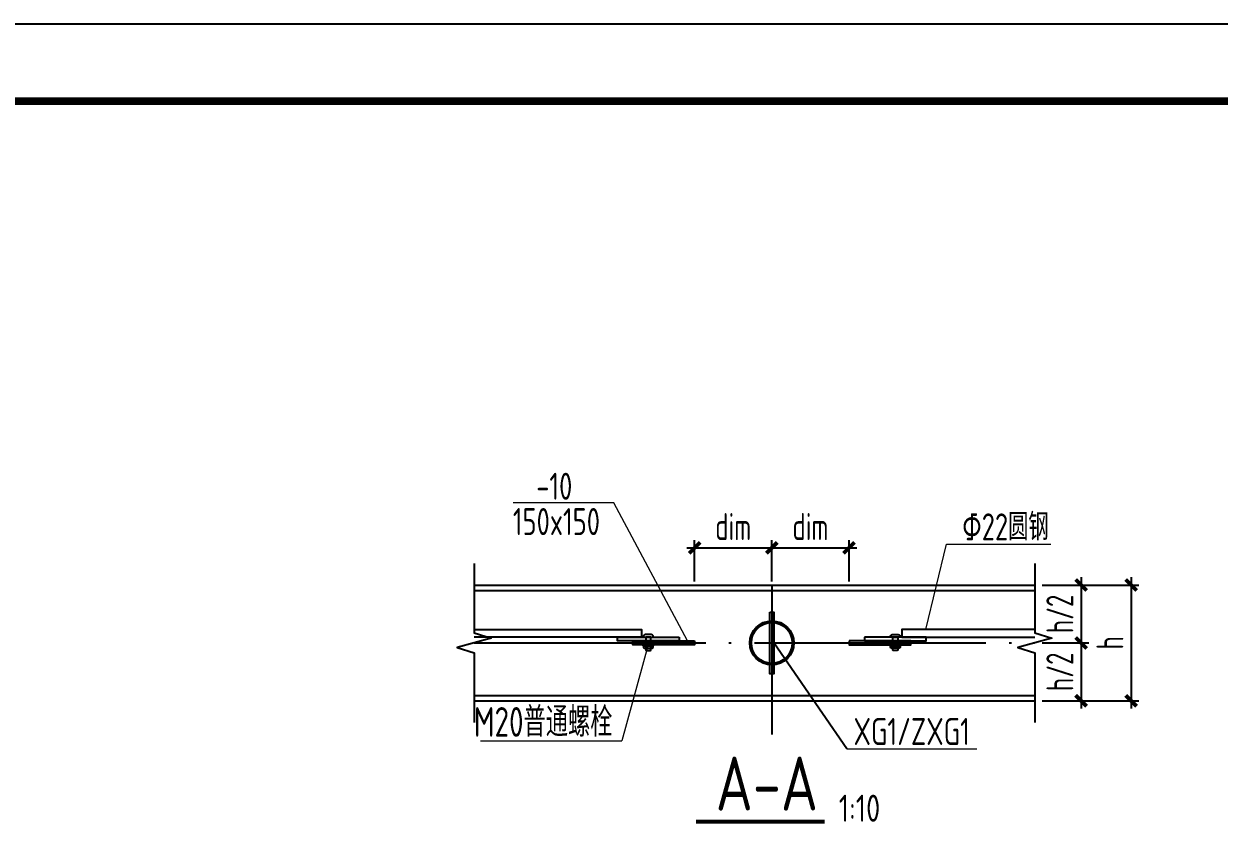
# Model space of a CAD drawing. Extents: x -3102990 to -851544, y -5293060 to -2540151.
# Drawn here: x -1711737 to -1696255, y -2641335 to -2630902 of the extents above; entities that cross this region are included whole.
import ezdxf
from ezdxf.enums import TextEntityAlignment as Align

# ---------------------------------------------------------------- set-up
doc = ezdxf.new("R2010")
doc.units = 0
doc.header["$LTSCALE"] = 1000
doc.header["$PDMODE"] = 1
doc.linetypes.add('DOTE', pattern=[2.42, 2, -0.2, 0.02, -0.2])
doc.layers.get('0').update_dxf_attribs({"linetype": 'CONTINUOUS'})
doc.layers.get('Defpoints').update_dxf_attribs({"linetype": 'CONTINUOUS'})
for name, color, linetype in [('AXIS', 253, 'DOTE'), ('BODY', 2, 'CONTINUOUS'), ('COLU', 7, 'CONTINUOUS'), ('DIM', 3, 'CONTINUOUS'), ('NUM', 7, 'CONTINUOUS'), ('PUB_TITLE', 4, 'CONTINUOUS'), ('REIN', 1, 'CONTINUOUS'), ('TEXT', 7, 'CONTINUOUS'), ('THIN', 7, 'CONTINUOUS')]:
    doc.layers.add(name, color=color, linetype=linetype)
doc.layers.add('yichutu', color=7, linetype='CONTINUOUS', true_color=0xffffff, plot=False)
doc.styles.add('TSSD_Dimension', font='tssdeng.shx', dxfattribs={"width": 0.7, "bigfont": 'Hztxt.shx'})
doc.styles.add('TSSD_Label', font='tssdeng.shx', dxfattribs={"width": 0.75, "bigfont": 'hztxt.shx'})
doc.styles.add('TSSD_Rein', font='Tssdeng.shx', dxfattribs={"width": 0.75, "bigfont": 'hztxt.shx'})
doc.dimstyles.new('TSSD_20_100', dxfattribs={"dimtxt": 350, "dimasz": 100, "dimexe": 100, "dimexo": 250, "dimgap": 100, "dimtad": 1, "dimdec": 0, "dimlfac": 0.2, "dimzin": 0, "dimdsep": 46, "dimtxsty": 'TSSD_Dimension', "dimblk": 'ARCHTICK', "dimcen": 0, "dimdle": 100, "dimclrt": 7, "dimadec": 0, "dimazin": 0, "dimtfac": 1, "dimtdec": 0, "dimtix": 1, "dimtmove": 2, "dimatfit": 3, "dimfxl": 1, "dimtolj": 1, "dimtzin": 0, "dimarcsym": 0})

# ---------------------------------------------------------------- blocks, each defined once
blk = doc.blocks.new('_ArchTick')
at = {"color": 0, "const_width": 0.5}
blk.add_lwpolyline([(-0.71, -0.71), (0.71, 0.71)], dxfattribs=at)
blk = doc.blocks.new('*D2497')
at = {"layer": 'Defpoints', "color": 0, "ltscale": 1.5}
for p in [(-1698798, -2638173), (-1698798, -2638923), (-1698042, -2638923)]:
    blk.add_point(p, dxfattribs=at)
at = {"layer": 'DIM', "color": 0, "lineweight": -2, "ltscale": 1.5}
for p, q in [((-1698548, -2638173), (-1697942, -2638173)), ((-1698042, -2638073), (-1698042, -2639023)), ((-1698548, -2638923), (-1697942, -2638923))]:
    blk.add_line(p, q, dxfattribs=at)
at = {"layer": 'DIM', "color": 0, "lineweight": -2, "ltscale": 1.5, "xscale": 100, "yscale": 100, "zscale": 100}
for p, rotation in [((-1698042, -2638173), 90), ((-1698042, -2638923), 270)]:
    blk.add_blockref('_ArchTick', p, dxfattribs=dict(at, rotation=rotation))
at = {"layer": 'DIM', "color": 7, "ltscale": 1.5, "insert": (-1698317, -2638548), "char_height": 350, "attachment_point": 5, "rotation": 90, "style": 'TSSD_Dimension'}
blk.add_mtext('\\A1;h/2', dxfattribs=at)
blk = doc.blocks.new('*D2498')
at = {"layer": 'Defpoints', "color": 0, "ltscale": 1.5}
for p in [(-1702049, -2637691), (-1703049, -2638379), (-1702049, -2638379)]:
    blk.add_point(p, dxfattribs=at)
at = {"layer": 'DIM', "color": 0, "lineweight": -2, "ltscale": 1.5}
for p, q in [((-1703149, -2637691), (-1701949, -2637691)), ((-1703049, -2638129), (-1703049, -2637591)), ((-1702049, -2638129), (-1702049, -2637591))]:
    blk.add_line(p, q, dxfattribs=at)
at = {"layer": 'DIM', "color": 0, "lineweight": -2, "ltscale": 1.5, "xscale": 100, "yscale": 100, "zscale": 100, "rotation": 180}
blk.add_blockref('_ArchTick', (-1703049, -2637691), dxfattribs=at)
at = {"layer": 'DIM', "color": 0, "lineweight": -2, "ltscale": 1.5, "xscale": 100, "yscale": 100, "zscale": 100}
blk.add_blockref('_ArchTick', (-1702049, -2637691), dxfattribs=at)
at = {"layer": 'DIM', "color": 7, "ltscale": 1.5, "insert": (-1702549, -2637416), "char_height": 350, "attachment_point": 5, "style": 'TSSD_Dimension'}
blk.add_mtext('\\A1;dim', dxfattribs=at)
blk = doc.blocks.new('*D2499')
at = {"layer": 'Defpoints', "color": 0, "ltscale": 1.5}
for p in [(-1701049, -2637691), (-1702049, -2638379), (-1701049, -2638379)]:
    blk.add_point(p, dxfattribs=at)
at = {"layer": 'DIM', "color": 0, "lineweight": -2, "ltscale": 1.5}
for p, q in [((-1702149, -2637691), (-1700949, -2637691)), ((-1702049, -2638129), (-1702049, -2637591)), ((-1701049, -2638129), (-1701049, -2637591))]:
    blk.add_line(p, q, dxfattribs=at)
at = {"layer": 'DIM', "color": 0, "lineweight": -2, "ltscale": 1.5, "xscale": 100, "yscale": 100, "zscale": 100, "rotation": 180}
blk.add_blockref('_ArchTick', (-1702049, -2637691), dxfattribs=at)
at = {"layer": 'DIM', "color": 0, "lineweight": -2, "ltscale": 1.5, "xscale": 100, "yscale": 100, "zscale": 100}
blk.add_blockref('_ArchTick', (-1701049, -2637691), dxfattribs=at)
at = {"layer": 'DIM', "color": 7, "ltscale": 1.5, "insert": (-1701549, -2637416), "char_height": 350, "attachment_point": 5, "style": 'TSSD_Dimension'}
blk.add_mtext('\\A1;dim', dxfattribs=at)
blk = doc.blocks.new('*D2500')
at = {"layer": 'Defpoints', "color": 0, "ltscale": 1.5}
for p in [(-1698798, -2638923), (-1698798, -2639673), (-1698042, -2639673)]:
    blk.add_point(p, dxfattribs=at)
at = {"layer": 'DIM', "color": 0, "lineweight": -2, "ltscale": 1.5}
for p, q in [((-1698548, -2638923), (-1697942, -2638923)), ((-1698042, -2638823), (-1698042, -2639773)), ((-1698548, -2639673), (-1697942, -2639673))]:
    blk.add_line(p, q, dxfattribs=at)
at = {"layer": 'DIM', "color": 0, "lineweight": -2, "ltscale": 1.5, "xscale": 100, "yscale": 100, "zscale": 100}
for p, rotation in [((-1698042, -2638923), 90), ((-1698042, -2639673), 270)]:
    blk.add_blockref('_ArchTick', p, dxfattribs=dict(at, rotation=rotation))
at = {"layer": 'DIM', "color": 7, "ltscale": 1.5, "insert": (-1698317, -2639298), "char_height": 350, "attachment_point": 5, "rotation": 90, "style": 'TSSD_Dimension'}
blk.add_mtext('\\A1;h/2', dxfattribs=at)
blk = doc.blocks.new('*D2501')
at = {"layer": 'Defpoints', "color": 0, "ltscale": 1.5}
for p in [(-1698641, -2638173), (-1698641, -2639673), (-1697394, -2639673)]:
    blk.add_point(p, dxfattribs=at)
at = {"layer": 'DIM', "color": 0, "lineweight": -2, "ltscale": 1.5}
for p, q in [((-1698391, -2638173), (-1697294, -2638173)), ((-1697394, -2638073), (-1697394, -2639773)), ((-1698391, -2639673), (-1697294, -2639673))]:
    blk.add_line(p, q, dxfattribs=at)
at = {"layer": 'DIM', "color": 0, "lineweight": -2, "ltscale": 1.5, "xscale": 100, "yscale": 100, "zscale": 100}
for p, rotation in [((-1697394, -2638173), 90), ((-1697394, -2639673), 270)]:
    blk.add_blockref('_ArchTick', p, dxfattribs=dict(at, rotation=rotation))
at = {"layer": 'DIM', "color": 7, "ltscale": 1.5, "insert": (-1697669, -2638923), "char_height": 350, "attachment_point": 5, "rotation": 90, "style": 'TSSD_Dimension'}
blk.add_mtext('\\A1;h', dxfattribs=at)
blk = doc.blocks.new('A$C16496DF1')
at = {"layer": 'PUB_TITLE'}
blk.add_lwpolyline([(0, 0), (0, 42000), (104100, 42000), (104100, 0)], close=True, dxfattribs=at)
at = {"layer": 'PUB_TITLE', "const_width": 100}
blk.add_lwpolyline([(103100, 1000), (103100, 41000), (713, 41000), (713, 1000), (103100, 1000)], dxfattribs=at)
blk = doc.blocks.new('yct-1041-420-104100-42000-100-2006.0')
at = {"layer": 'yichutu', "color": 7, "true_color": 0xffffff}
blk.add_lwpolyline([(0, 0), (0, 42000), (104100, 42000), (104100, 0)], close=True, dxfattribs=at)

msp = doc.modelspace()

# ---------------------------------------------------------------- linework, layer by layer
at = {"ltscale": 1.5}
msp.add_line((-1701076.42, -2640294.86), (-1702023.93, -2638922.98), dxfattribs=at)
for radius in [285, 265]:
    msp.add_circle((-1702048.93, -2638922.98), radius, dxfattribs=at)
at = {"layer": 'AXIS', "ltscale": 1.5}
for p, q in [((-1702048.93, -2638167.07), (-1702048.93, -2640111.68)), ((-1705905.21, -2638922.98), (-1698641.22, -2638922.98))]:
    msp.add_line(p, q, dxfattribs=at)
at = {"layer": 'BODY'}
for points in [[(-1703680.65, -2638965.26), (-1703680.65, -2639016.99), (-1703674.88, -2639022.75), (-1703622.97, -2639022.75), (-1703617.21, -2639016.99), (-1703617.21, -2638990.85), (-1703600.86, -2638990.85), (-1703591.96, -2638987.36), (-1703586.13, -2638979.78), (-1703586.13, -2638965.26), (-1703711.73, -2638965.26), (-1703711.73, -2638982.46), (-1703705.89, -2638987.36), (-1703696.99, -2638990.85), (-1703617.21, -2638990.85), (-1703617.21, -2638965.26), (-1703592.96, -2638965.26), (-1703592.96, -2638958.09), (-1703580.31, -2638958.09), (-1703580.31, -2638947.98), (-1703717.55, -2638947.98), (-1703717.55, -2638958.09), (-1703704.9, -2638958.09), (-1703704.9, -2638965.26), (-1703704.9, -2638958.09), (-1703592.96, -2638958.09), (-1703580.31, -2638958.09), (-1703580.31, -2638947.98), (-1703617.21, -2638947.98), (-1703617.21, -2638847.98), (-1703582.76, -2638847.98), (-1703582.95, -2638844.34), (-1703583.65, -2638840.17), (-1703584.9, -2638836), (-1703586.66, -2638832.04), (-1703589.01, -2638828.18), (-1703591.96, -2638824.54), (-1703595.16, -2638821.51), (-1703599.06, -2638818.7), (-1703603.68, -2638816.3), (-1703608.18, -2638814.74), (-1703617.21, -2638813.53), (-1703680.65, -2638813.53), (-1703689.68, -2638814.74), (-1703694.18, -2638816.3), (-1703698.8, -2638818.7), (-1703702.7, -2638821.51), (-1703705.89, -2638824.54), (-1703708.85, -2638828.18), (-1703711.19, -2638832.04), (-1703712.95, -2638836), (-1703714.21, -2638840.17), (-1703714.91, -2638844.34), (-1703715.1, -2638847.98), (-1703680.65, -2638847.98), (-1703617.21, -2638847.98), (-1703680.65, -2638847.98), (-1703680.65, -2638947.98)], [(-1700417.21, -2638965.26), (-1700417.21, -2639016.99), (-1700422.97, -2639022.75), (-1700474.88, -2639022.75), (-1700480.65, -2639016.99), (-1700480.65, -2638990.85), (-1700496.99, -2638990.85), (-1700505.89, -2638987.36), (-1700511.73, -2638979.78), (-1700511.73, -2638965.26), (-1700386.13, -2638965.26), (-1700386.13, -2638982.46), (-1700391.96, -2638987.36), (-1700400.86, -2638990.85), (-1700480.65, -2638990.85), (-1700480.65, -2638965.26), (-1700504.9, -2638965.26), (-1700504.9, -2638958.09), (-1700517.55, -2638958.09), (-1700517.55, -2638947.98), (-1700380.31, -2638947.98), (-1700380.31, -2638958.09), (-1700392.96, -2638958.09), (-1700392.96, -2638965.26), (-1700392.96, -2638958.09), (-1700504.9, -2638958.09), (-1700517.55, -2638958.09), (-1700517.55, -2638947.98), (-1700480.65, -2638947.98), (-1700480.65, -2638847.98), (-1700515.1, -2638847.98), (-1700514.91, -2638844.34), (-1700514.21, -2638840.17), (-1700512.95, -2638836), (-1700511.19, -2638832.04), (-1700508.85, -2638828.18), (-1700505.89, -2638824.54), (-1700502.7, -2638821.51), (-1700498.8, -2638818.7), (-1700494.18, -2638816.3), (-1700489.68, -2638814.74), (-1700480.65, -2638813.53), (-1700417.21, -2638813.53), (-1700408.18, -2638814.74), (-1700403.68, -2638816.3), (-1700399.06, -2638818.7), (-1700395.16, -2638821.51), (-1700391.96, -2638824.54), (-1700389.01, -2638828.18), (-1700386.66, -2638832.04), (-1700384.9, -2638836), (-1700383.65, -2638840.17), (-1700382.95, -2638844.34), (-1700382.76, -2638847.98), (-1700417.21, -2638847.98), (-1700480.65, -2638847.98), (-1700417.21, -2638847.98), (-1700417.21, -2638947.98)]]:
    msp.add_lwpolyline(points, dxfattribs=at)
at = {"layer": 'COLU'}
for points in [[(-1702073.93, -2638522.98), (-1702023.93, -2638522.98), (-1702023.93, -2639322.98), (-1702073.93, -2639322.98)], [(-1703248.93, -2638847.98), (-1703248.93, -2638897.98), (-1704048.93, -2638897.98), (-1704048.93, -2638847.98)], [(-1703048.93, -2638897.98), (-1703048.93, -2638947.98), (-1703848.93, -2638947.98), (-1703848.93, -2638897.98)], [(-1701048.93, -2638897.98), (-1701048.93, -2638947.98), (-1700248.93, -2638947.98), (-1700248.93, -2638897.98)], [(-1700848.93, -2638847.98), (-1700848.93, -2638897.98), (-1700048.93, -2638897.98), (-1700048.93, -2638847.98)]]:
    msp.add_lwpolyline(points, close=True, dxfattribs=at)
for points in [[(-1705905.21, -2638748.51), (-1703735.17, -2638747.98), (-1703735.17, -2638847.98), (-1705905.21, -2638847.98)], [(-1698641.22, -2638748.4), (-1700362.68, -2638747.98), (-1700362.68, -2638847.98), (-1698641.22, -2638847.98)]]:
    msp.add_lwpolyline(points, dxfattribs=at)
at = {"layer": 'NUM', "const_width": 50}
msp.add_lwpolyline([(-1703032.88, -2641240.08), (-1701364.07, -2641240.08)], dxfattribs=at)
at = {"layer": 'REIN', "color": 4}
for p, q in [((-1705905.21, -2638172.98), (-1698641.22, -2638172.98)), ((-1705905.21, -2638242.98), (-1698641.22, -2638242.98)), ((-1705905.21, -2639602.98), (-1698641.22, -2639602.98)), ((-1705905.21, -2639672.98), (-1698641.22, -2639672.98))]:
    msp.add_line(p, q, dxfattribs=at)
at = {"layer": 'TEXT', "lineweight": 5}
for p, q in [((-1704093.9, -2637108.75), (-1705398.88, -2637108.75)), ((-1703139.38, -2638897.98), (-1704093.9, -2637108.75)), ((-1700051.65, -2638748.06), (-1699787.77, -2637643.59)), ((-1699787.77, -2637643.59), (-1698434.81, -2637643.59)), ((-1703648.93, -2638947.98), (-1703989.8, -2640191.65)), ((-1705821.8, -2640191.65), (-1703989.8, -2640191.65)), ((-1701076.42, -2640294.86), (-1699394.4, -2640294.86))]:
    msp.add_line(p, q, dxfattribs=at)
at = {"layer": 'THIN', "ltscale": 1.5}
for points in [[(-1705905.21, -2637892.98), (-1705905.21, -2638792.98), (-1705685.21, -2638862.98), (-1706125.21, -2638982.98), (-1705905.21, -2639052.98), (-1705905.21, -2639952.98)], [(-1698641.22, -2637892.98), (-1698641.22, -2638792.98), (-1698421.22, -2638862.98), (-1698861.22, -2638982.98), (-1698641.22, -2639052.98), (-1698641.22, -2639952.98)]]:
    msp.add_lwpolyline(points, dxfattribs=at)

# ---------------------------------------------------------------- block references
at = {"ltscale": 1.5}
msp.add_blockref('A$C16496DF1', (-1789965.91, -2672902.4), dxfattribs=at)
at = {"layer": 'yichutu'}
msp.add_blockref('yct-1041-420-104100-42000-100-2006.0', (-1789965.91, -2672902.4), dxfattribs=at)

# ---------------------------------------------------------------- texts
at = {"layer": 'TEXT', "lineweight": 5}
for s, height, style, width, p in [('-10', 350, 'TSSD_Rein', 0.75, (-1705100.45, -2637068.2)), ('150x150', 350, 'TSSD_Rein', 0.75, (-1705403.22, -2637525.67)), ('Φ22圆钢', 350, 'TSSD_Rein', 0.75, (-1699583.31, -2637594.52)), ('M20普通螺栓', 384, 'TSSD_Rein', 0.75, (-1705908.79, -2640138.5)), ('XG1/ZXG1', 350, 'TSSD_Rein', 0.75, (-1700990.14, -2640245.78)), ('1:10', 350, 'TSSD_Label', 0.8, (-1701181.81, -2641240.08))]:
    msp.add_text(s, height=height, dxfattribs=dict(at, style=style, width=width)).set_placement(p)
at = {"layer": 'TEXT', "lineweight": 5, "style": 'TSSD_Label', "width": 0.8}
msp.add_text('A-A', height=700, dxfattribs=at).set_placement((-1702113.02, -2640745.46), align=Align.MIDDLE)

# ---------------------------------------------------------------- dimensions: what is measured, and where the dimension line sits
at = {"layer": 'DIM', "ltscale": 1.5}
for base, p1, p2, picture, middle in [((-1702048.93, -2637691.23), (-1703048.93, -2638378.75), (-1702048.93, -2638378.75), '*D2498', (-1702548.93, -2637416.23)), ((-1701048.93, -2637691.23), (-1702048.93, -2638378.75), (-1701048.93, -2638378.75), '*D2499', (-1701548.93, -2637416.23))]:
    dim = msp.add_linear_dim(base=base, p1=p1, p2=p2, text='dim', dimstyle='TSSD_20_100', dxfattribs=at)
    dim.commit()
    dim.dimension.update_dxf_attribs({"geometry": picture, "text_midpoint": middle})
for p1, p2, picture, middle in [((-1698797.84, -2638172.98), (-1698797.84, -2638922.98), '*D2497', (-1698317.17, -2638547.98)), ((-1698797.84, -2638922.98), (-1698797.84, -2639672.98), '*D2500', (-1698317.17, -2639297.98))]:
    dim = msp.add_aligned_dim(p1=p1, p2=p2, distance=755.67, text='h/2', dimstyle='TSSD_20_100', dxfattribs=at)
    dim.commit()
    dim.dimension.update_dxf_attribs({"geometry": picture, "text_midpoint": middle})
dim = msp.add_linear_dim(base=(-1697393.89, -2639672.98), p1=(-1698641.22, -2638172.98), p2=(-1698641.22, -2639672.98), angle=90, text='h', dimstyle='TSSD_20_100', dxfattribs=at)
dim.commit()
dim.dimension.update_dxf_attribs({"geometry": '*D2501', "text_midpoint": (-1697668.89, -2638922.98)})

doc.saveas('drawing.dxf')
